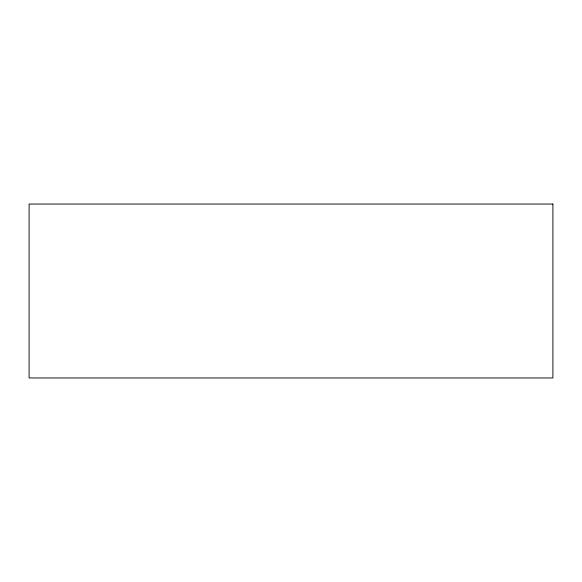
<?xml version="1.0" encoding="UTF-8"?>
<svg xmlns="http://www.w3.org/2000/svg" width="582" height="582" viewBox="0 0 582 582"><rect width="100%" height="100%" fill="white"/><g stroke="black" fill="none" stroke-linecap="round" stroke-linejoin="round"><path stroke-width="0.87" d="M552.9 204.049L29.1 204.049L29.1 377.951L552.9 377.951L552.9 204.049"/></g></svg>
